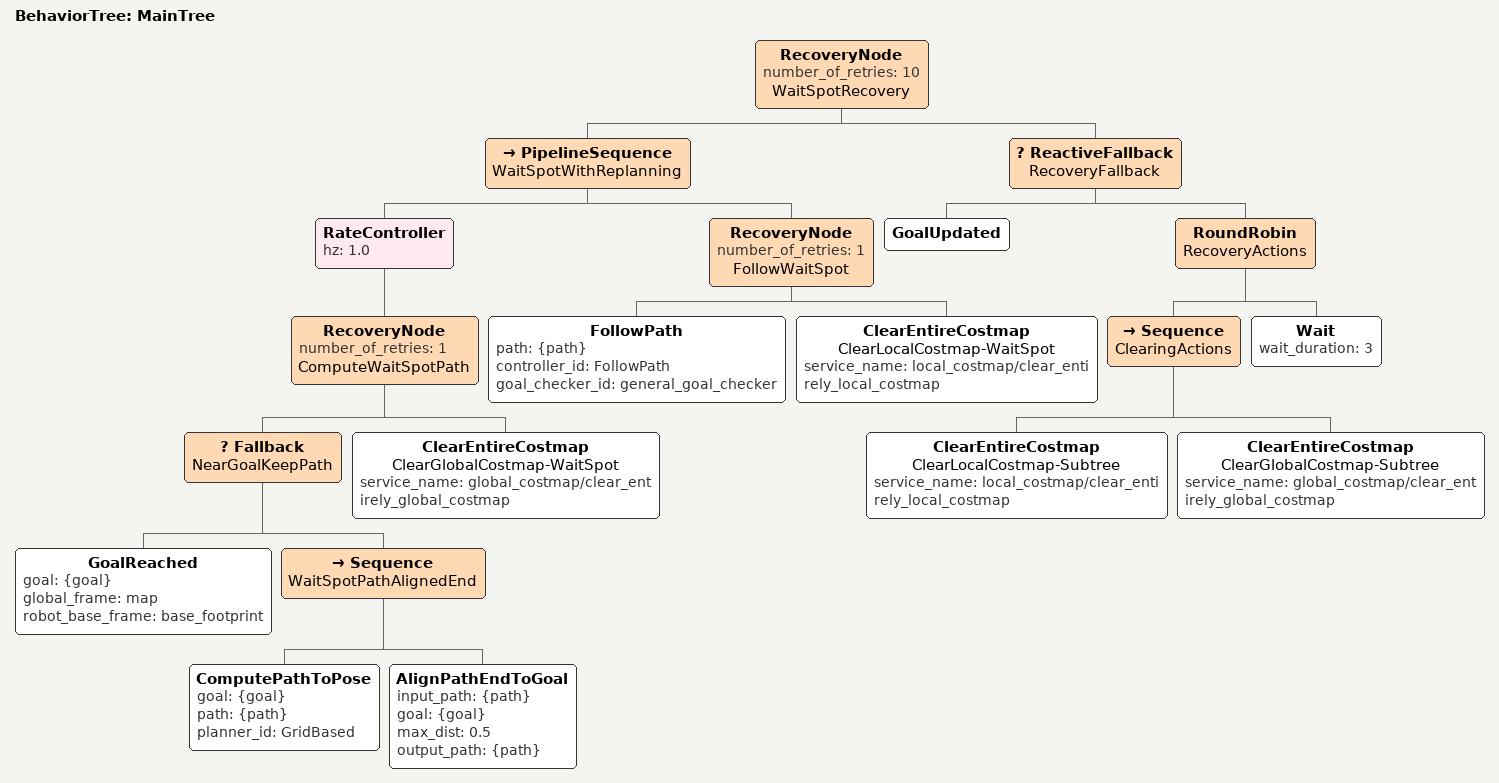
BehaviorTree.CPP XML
<root main_tree_to_execute="MainTree">
  <BehaviorTree ID="MainTree">
    <RecoveryNode number_of_retries="10" name="WaitSpotRecovery">
      <PipelineSequence name="WaitSpotWithReplanning">
        <RateController hz="1.0">
          <RecoveryNode number_of_retries="1" name="ComputeWaitSpotPath">
            <Fallback name="NearGoalKeepPath">
              <GoalReached goal="{goal}" global_frame="map" robot_base_frame="base_footprint"/>
              <Sequence name="WaitSpotPathAlignedEnd">
                <ComputePathToPose goal="{goal}" path="{path}" planner_id="GridBased"/>
                <AlignPathEndToGoal input_path="{path}" goal="{goal}" max_dist="0.5"
                                    output_path="{path}"/>
              </Sequence>
            </Fallback>
            <ClearEntireCostmap name="ClearGlobalCostmap-WaitSpot"
                                service_name="global_costmap/clear_entirely_global_costmap"/>
          </RecoveryNode>
        </RateController>
        <RecoveryNode number_of_retries="1" name="FollowWaitSpot">
          <FollowPath path="{path}" controller_id="FollowPath" goal_checker_id="general_goal_checker"/>
          <ClearEntireCostmap name="ClearLocalCostmap-WaitSpot"
                              service_name="local_costmap/clear_entirely_local_costmap"/>
        </RecoveryNode>
      </PipelineSequence>

      <!-- 복구는 접근 트리와 같은 종류(costmap 비우기·기다리기). 로봇을 움직이는 복구 없음. -->
      <ReactiveFallback name="RecoveryFallback">
        <GoalUpdated/>
        <RoundRobin name="RecoveryActions">
          <Sequence name="ClearingActions">
            <ClearEntireCostmap name="ClearLocalCostmap-Subtree"
                                service_name="local_costmap/clear_entirely_local_costmap"/>
            <ClearEntireCostmap name="ClearGlobalCostmap-Subtree"
                                service_name="global_costmap/clear_entirely_global_costmap"/>
          </Sequence>
          <Wait wait_duration="3"/>
        </RoundRobin>
      </ReactiveFallback>
    </RecoveryNode>
  </BehaviorTree>
</root>
